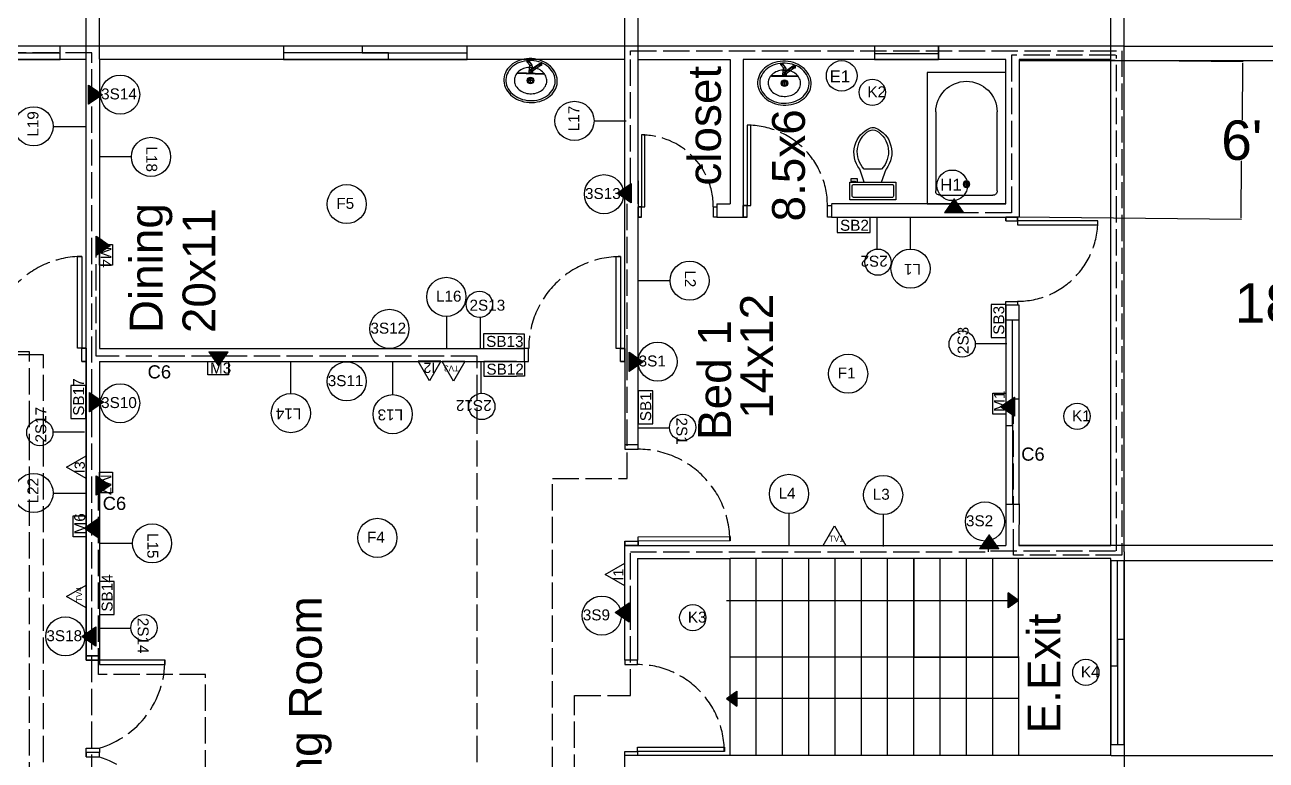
# Model space of a CAD drawing. Header units: inches. Extents: x -412 to 20037, y 548 to 16595.
# Drawn here: x 5484 to 6051, y 7215 to 7551 of the extents above; entities that cross this region are included whole.
import ezdxf
from ezdxf.enums import TextEntityAlignment as Align

# ---------------------------------------------------------------- set-up
doc = ezdxf.new("R2010")
doc.units = ezdxf.units.IN
doc.header["$MEASUREMENT"] = 0
doc.linetypes.add('ACAD_ISO02W100', pattern=[15, 12, -3])
doc.layers.get('Defpoints').update_dxf_attribs({"color": 6})
doc.layers.add('bath', color=4, linetype='Continuous')
doc.layers.add('Heavy Load', color=3, linetype='ACAD_ISO02W100')
doc.layers.add('text', color=140, linetype='Continuous', lineweight=9)
doc.styles.add('Arial', font='arial.ttf')
doc.styles.get("Standard").update_dxf_attribs({"font": 'arial.ttf'})
doc.dimstyles.new('Copy of civil layout', dxfattribs={"dimtxt": 18, "dimasz": 0.625, "dimexe": 0.18, "dimexo": 0.0625, "dimgap": 0.09, "dimtad": 0, "dimtih": 1, "dimtoh": 1, "dimdec": 1, "dimzin": 0, "dimdsep": 46, "dimlunit": 4, "dimtxsty": 'Standard', "dimcen": 0.09, "dimclrd": 6, "dimclre": 256, "dimclrt": 256, "dimadec": 0, "dimazin": 0, "dimtfac": 1.5, "dimtdec": 1, "dimtofl": 0, "dimtmove": 0, "dimatfit": 0, "dimfxl": 1, "dimtolj": 1, "dimtzin": 0, "dimlwe": -1, "dimarcsym": 0})

# ---------------------------------------------------------------- blocks, each defined once
blk = doc.blocks.new('Bath Tub - 26 x 60 in.')
for p, q in [((9, -17), (9, -19)), ((8, -18), (10, -18))]:
    blk.add_line(p, q)
blk.add_lwpolyline([(0, -36), (0, 0), (60, 0), (60, -36)], close=True)
for points in [[(6, -4), (42, -4)], [(4, -30), (4, -6)], [(42, -32), (6, -32)]]:
    blk.add_lwpolyline(points)
for radius in [1.5, 1]:
    blk.add_circle((9, -18), radius)
for centre, radius, start, end in [((5.75, -5.75), 1.77, 81.8699, 188.1301), ((42, -18), 14, 270, 90), ((5.75, -30.25), 1.77, 171.8699, 278.1301)]:
    blk.add_arc(centre, radius, start, end)
blk = doc.blocks.new('Toilet - top')
for p, q in [((9.5, -6), (9.5, -2)), ((-10, -8.5), (-8, -8.5)), ((-10, -9.5), (-10, -8.5)), ((-7, -9.5), (-10, -9.5)), ((-8, -8.5), (-8, -8)), ((-7, -8), (-7, -9.5)), ((-4, -8), (-6, -14)), ((4, -8), (6, -14)), ((4, -14), (-4, -14))]:
    blk.add_line(p, q)
blk.add_lwpolyline([(10.5, -8), (10.5, 0), (-10.5, 0), (-10.5, -8)], close=True)
for points in [[(-9.5, -2), (-9.5, -6)], [(8.5, -1), (-8.5, -1)], [(-8.5, -7), (8.5, -7)]]:
    blk.add_lwpolyline(points)
for centre, radius, start, end in [((-8.62, -1.88), 0.884, 81.8699, 188.1301), ((8.62, -1.88), 0.884, 351.8699, 98.1301), ((-8.62, -6.12), 0.884, 171.8699, 278.1301), ((8.62, -6.12), 0.884, 261.8699, 8.1301), ((3.52, -21.58), 12.17, 141.4691, 247.9714), ((4.2, -21.82), 11.33, 136.3677, 238.9468), ((-3.52, -21.58), 12.17, 292.0284, 38.5307), ((-4.2, -21.82), 11.33, 301.053, 43.6321), ((0, -27.88), 4, 245.7318, 294.2682), ((0, -29), 4, 254.8605, 285.1395)]:
    blk.add_arc(centre, radius, start, end)
blk = doc.blocks.new('Sink - Oval top')
for p, q in [((-1, 0), (1, 0)), ((0, 1), (0, -1))]:
    blk.add_line(p, q)
at = {"linetype": 'Continuous'}
for points in [[(-12.23, 0.39, 0.117634), (-11.46, -3.36, 0.104469), (-8.88, -6.8, 0.090016), (-5.08, -9.07, 0.08192), (-0.32, -10.02, 0.08192), (4.49, -9.38, 0.090016), (8.42, -7.36, 0.104469), (11.22, -4.09, 0.117634), (12.23, -0.39, 0.117634), (11.46, 3.36, 0.104469), (8.88, 6.8, 0.090016), (5.08, 9.07, 0.08192), (0.32, 10.02, 0.08192), (-4.49, 9.38, 0.090016), (-8.42, 7.36, 0.104469), (-11.22, 4.09, 0.117634)], [(-11.29, 0.16, 0.118622), (-10.52, -3.25, 0.104678), (-8.07, -6.36, 0.089562), (-4.54, -8.37, 0.081185), (-0.13, -9.15, 0.081185), (4.3, -8.49, 0.089562), (7.89, -6.58, 0.104678), (10.42, -3.55, 0.118622), (11.29, -0.16, 0.118622), (10.52, 3.25, 0.104678), (8.07, 6.36, 0.089562), (4.54, 8.37, 0.081185), (0.13, 9.15, 0.081185), (-4.3, 8.49, 0.089562), (-7.89, 6.58, 0.104678), (-10.42, 3.55, 0.118622)], [(-7.42, 0.08, 0.118283), (-6.91, -2.17, 0.104607), (-5.29, -4.21, 0.089718), (-2.97, -5.53, 0.081436), (-0.07, -6.04, 0.081436), (2.84, -5.59, 0.089718), (5.2, -4.33, 0.104607), (6.86, -2.32, 0.118283), (7.42, -0.08, 0.118283), (6.91, 2.17, 0.104607), (5.29, 4.21, 0.089718), (2.97, 5.53, 0.081436), (0.07, 6.04, 0.081436), (-2.84, 5.59, 0.089718), (-5.2, 4.33, 0.104607), (-6.86, 2.32, 0.118283)]]:
    blk.add_lwpolyline(points, format="xyb", close=True, dxfattribs=at)
for radius in [1.5, 1]:
    blk.add_circle((0, 0), radius)
blk = doc.blocks.new('Faucet - single handle front')
for p, q in [((-2, 6), (-2, 5.5)), ((-1, 6), (-2, 6)), ((-1, 5.5), (-1, 6)), ((0.5, 4), (-1, 6)), ((-0.5, 4), (-2, 5.5)), ((-2, 5.5), (-1, 5.5)), ((-1, 5.5), (0.5, 4)), ((-0.75, 3), (0.75, 3)), ((-0.75, 0.5), (-0.75, 3)), ((-0.75, 1), (0.75, 1)), ((-0.5, 4), (0.5, 4)), ((-0.25, 2), (3.75, 5)), ((3.75, 4.5), (-0.25, 1.5)), ((-0.25, 1.5), (-0.25, 2)), ((0.75, 1.5), (-0.25, 1.5)), ((0.75, 1.5), (4.08742, 4.003)), ((0.75, 3), (0.75, 2.7386)), ((0.75, 1.5), (0.75, 0.5)), ((3.75, 4.5), (3.75, 5)), ((3.75, 5), (4.75, 5)), ((3.75, 4), (3.75, 4.5)), ((4.75, 4.5), (3.75, 4.5)), ((4.75, 4), (3.75, 4)), ((4.75, 5), (4.75, 4.5)), ((4.75, 4.5), (4.75, 4))]:
    blk.add_line(p, q)
blk.add_lwpolyline([(-6, 0), (-6, 0.5), (6, 0.5), (6, 0)], close=True)
for centre, start, end in [((1.25426, 3.0302), 151.0646, 180.8629), ((-1.25426, 3.0302), 359.1371, 28.93536)]:
    blk.add_arc(centre, 2.00448, start, end)
blk = doc.blocks.new('*D102')
at = {"transparency": 16777216}
for p, q in [((5169.64, 7541.53), (5169.64, 7634.15)), ((5985.64, 7541.53), (5985.64, 7634.15))]:
    blk.add_line(p, q, dxfattribs=at)
at = {"color": 6, "lineweight": -2, "transparency": 16777216}
for p, q in [((5170.27, 7633.97), (5562.23, 7633.97)), ((5985.02, 7633.97), (5593.06, 7633.97))]:
    blk.add_line(p, q, dxfattribs=at)
at = {"color": 6, "transparency": 16777216}
for points in [[(5170.27, 7634.08), (5170.27, 7633.87), (5169.64, 7633.97)], [(5985.02, 7634.08), (5985.02, 7633.87), (5985.64, 7633.97)]]:
    blk.add_solid(points, dxfattribs=at)
at = {"layer": 'Defpoints', "color": 0, "transparency": 16777216}
for p in [(5985.64, 7633.97), (5169.64, 7541.47), (5985.64, 7541.47)]:
    blk.add_point(p, dxfattribs=at)
at = {"transparency": 16777216, "insert": (5577.64, 7633.97), "char_height": 18, "attachment_point": 5}
blk.add_mtext("\\A1;68'", dxfattribs=at)
blk = doc.blocks.new('*D107')
at = {"transparency": 16777216}
for p, q in [((5985.71, 7541.47), (6155.82, 7541.47)), ((5985.71, 6929.47), (6155.82, 6929.47))]:
    blk.add_line(p, q, dxfattribs=at)
at = {"color": 6, "lineweight": -2, "transparency": 16777216}
for p, q in [((6155.64, 7540.85), (6155.64, 7244.75)), ((6155.64, 6930.1), (6155.64, 7226.19))]:
    blk.add_line(p, q, dxfattribs=at)
at = {"color": 6, "transparency": 16777216}
for points in [[(6155.54, 7540.85), (6155.75, 7540.85), (6155.64, 7541.47)], [(6155.54, 6930.1), (6155.75, 6930.1), (6155.64, 6929.47)]]:
    blk.add_solid(points, dxfattribs=at)
at = {"layer": 'Defpoints', "color": 0, "transparency": 16777216}
for p in [(5985.64, 7541.47), (5985.64, 6929.47), (6155.64, 6929.47)]:
    blk.add_point(p, dxfattribs=at)
at = {"transparency": 16777216, "insert": (6155.64, 7235.47), "char_height": 18, "attachment_point": 5}
blk.add_mtext("\\A1;51'", dxfattribs=at)
blk = doc.blocks.new('*D161')
at = {"transparency": 16777216}
for p, q in [((5391.64, 7535.6), (5391.64, 7583.21)), ((5511.64, 7535.6), (5511.64, 7583.21))]:
    blk.add_line(p, q, dxfattribs=at)
at = {"color": 6, "lineweight": -2, "transparency": 16777216}
for p, q in [((5392.27, 7583.03), (5437.12, 7583.03)), ((5511.01, 7583.03), (5466.16, 7583.03))]:
    blk.add_line(p, q, dxfattribs=at)
at = {"color": 6, "transparency": 16777216}
for points in [[(5392.27, 7583.14), (5392.27, 7582.93), (5391.64, 7583.03)], [(5511.01, 7583.14), (5511.01, 7582.93), (5511.64, 7583.03)]]:
    blk.add_solid(points, dxfattribs=at)
at = {"layer": 'Defpoints', "color": 0, "transparency": 16777216}
for p in [(5511.64, 7583.03), (5391.64, 7535.53), (5511.64, 7535.53)]:
    blk.add_point(p, dxfattribs=at)
at = {"transparency": 16777216, "insert": (5451.64, 7583.03), "char_height": 18, "attachment_point": 5}
blk.add_mtext("\\A1;10'", dxfattribs=at)
blk = doc.blocks.new('*D162')
at = {"transparency": 16777216}
for p, q in [((5517.64, 7535.6), (5517.64, 7583.21)), ((5757.64, 7535.6), (5757.64, 7583.21))]:
    blk.add_line(p, q, dxfattribs=at)
at = {"color": 6, "lineweight": -2, "transparency": 16777216}
for p, q in [((5518.27, 7583.03), (5622.13, 7583.03)), ((5757.02, 7583.03), (5653.16, 7583.03))]:
    blk.add_line(p, q, dxfattribs=at)
at = {"color": 6, "transparency": 16777216}
for points in [[(5518.27, 7583.14), (5518.27, 7582.93), (5517.64, 7583.03)], [(5757.02, 7583.14), (5757.02, 7582.93), (5757.64, 7583.03)]]:
    blk.add_solid(points, dxfattribs=at)
at = {"layer": 'Defpoints', "color": 0, "transparency": 16777216}
for p in [(5757.64, 7583.03), (5517.64, 7535.53), (5757.64, 7535.53)]:
    blk.add_point(p, dxfattribs=at)
at = {"transparency": 16777216, "insert": (5637.64, 7583.03), "char_height": 18, "attachment_point": 5}
blk.add_mtext("\\A1;20'", dxfattribs=at)
blk = doc.blocks.new('*D163')
at = {"transparency": 16777216}
for p, q in [((5763.64, 7535.6), (5763.64, 7583.21)), ((5979.64, 7535.6), (5979.64, 7583.21))]:
    blk.add_line(p, q, dxfattribs=at)
at = {"color": 6, "lineweight": -2, "transparency": 16777216}
for p, q in [((5764.27, 7583.03), (5857.13, 7583.03)), ((5979.02, 7583.03), (5886.16, 7583.03))]:
    blk.add_line(p, q, dxfattribs=at)
at = {"color": 6, "transparency": 16777216}
for points in [[(5764.27, 7583.14), (5764.27, 7582.93), (5763.64, 7583.03)], [(5979.02, 7583.14), (5979.02, 7582.93), (5979.64, 7583.03)]]:
    blk.add_solid(points, dxfattribs=at)
at = {"layer": 'Defpoints', "color": 0, "transparency": 16777216}
for p in [(5979.64, 7583.03), (5763.64, 7535.53), (5979.64, 7535.53)]:
    blk.add_point(p, dxfattribs=at)
at = {"transparency": 16777216, "insert": (5871.64, 7583.03), "char_height": 18, "attachment_point": 5}
blk.add_mtext("\\A1;18'", dxfattribs=at)
blk = doc.blocks.new('*D171')
at = {"transparency": 16777216}
for p, q in [((5937.71, 7535.53), (6039.94, 7534.48)), ((5936.96, 7463.53), (6039.19, 7462.48))]:
    blk.add_line(p, q, dxfattribs=at)
at = {"color": 6, "lineweight": -2, "transparency": 16777216}
for p, q in [((6039.75, 7533.85), (6039.48, 7507.76)), ((6039.02, 7463.1), (6039.29, 7489.2))]:
    blk.add_line(p, q, dxfattribs=at)
at = {"color": 6, "transparency": 16777216}
for points in [[(6039.65, 7533.86), (6039.85, 7533.85), (6039.76, 7534.48)], [(6038.92, 7463.11), (6039.12, 7463.1), (6039.01, 7462.48)]]:
    blk.add_solid(points, dxfattribs=at)
at = {"layer": 'Defpoints', "color": 0, "transparency": 16777216}
for p in [(5937.64, 7535.53), (5936.9, 7463.53), (6039.01, 7462.48)]:
    blk.add_point(p, dxfattribs=at)
at = {"transparency": 16777216, "insert": (6039.39, 7498.48), "char_height": 18, "attachment_point": 5}
blk.add_mtext("\\A1;6'", dxfattribs=at)
blk = doc.blocks.new('*D172')
at = {"transparency": 16777216}
for p, q in [((5937.71, 7535.04), (6078.85, 7535.02)), ((5937.68, 7313.53), (6078.82, 7313.52))]:
    blk.add_line(p, q, dxfattribs=at)
at = {"color": 6, "lineweight": -2, "transparency": 16777216}
for p, q in [((6078.67, 7534.4), (6078.66, 7456.13)), ((6078.64, 7314.14), (6078.65, 7392.42))]:
    blk.add_line(p, q, dxfattribs=at)
at = {"color": 6, "transparency": 16777216}
for points in [[(6078.56, 7534.4), (6078.77, 7534.4), (6078.67, 7535.02)], [(6078.54, 7314.14), (6078.75, 7314.14), (6078.64, 7313.52)]]:
    blk.add_solid(points, dxfattribs=at)
at = {"layer": 'Defpoints', "color": 0, "transparency": 16777216}
for p in [(5937.64, 7535.04), (5937.62, 7313.53), (6078.64, 7313.52)]:
    blk.add_point(p, dxfattribs=at)
at = {"transparency": 16777216, "insert": (6078.65, 7424.27), "char_height": 18, "attachment_point": 5}
blk.add_mtext('\\A1;18\'-5{\\H1.5x;\\S1/2;}"', dxfattribs=at)
blk = doc.blocks.new('*D173')
at = {"transparency": 16777216}
for p, q in [((5979.71, 7306.55), (6079.82, 7306.55)), ((5979.71, 7217.53), (6079.82, 7217.53))]:
    blk.add_line(p, q, dxfattribs=at)
at = {"color": 6, "lineweight": -2, "transparency": 16777216}
for p, q in [((6079.64, 7305.93), (6079.64, 7271.29)), ((6079.64, 7218.16), (6079.64, 7252.8))]:
    blk.add_line(p, q, dxfattribs=at)
at = {"color": 6, "transparency": 16777216}
for points in [[(6079.54, 7305.93), (6079.75, 7305.93), (6079.64, 7306.55)], [(6079.54, 7218.16), (6079.75, 7218.16), (6079.64, 7217.53)]]:
    blk.add_solid(points, dxfattribs=at)
at = {"layer": 'Defpoints', "color": 0, "transparency": 16777216}
for p in [(5979.64, 7306.55), (5979.64, 7217.53), (6079.64, 7217.53)]:
    blk.add_point(p, dxfattribs=at)
at = {"transparency": 16777216, "insert": (6079.64, 7262.04), "char_height": 18, "attachment_point": 5}
blk.add_mtext('\\A1;7\'-5"', dxfattribs=at)

msp = doc.modelspace()

# ---------------------------------------------------------------- hatches: boundary and pattern name
h = msp.add_hatch()
h.set_pattern_fill('ANSI31', color=256, angle=360)
h.set_pattern_definition([(45, (5586.39704, 7255.83416), (-0.088388348, 0.088388348), [])])
h.paths.add_polyline_path([(5932.61, 7291.86), (5932.61, 7288.24), (5937.39, 7288.24)])
h.paths.add_polyline_path([(5937.39, 7288.24), (5932.61, 7288.24), (5932.61, 7284.97)])
h = msp.add_hatch()
h.set_pattern_fill('ANSI31', color=256, angle=180)
h.set_pattern_definition([(225, (6154.98775, 7275.99573), (0.088388348, -0.088388348), [])])
h.paths.add_polyline_path([(5808.78, 7239.97), (5808.78, 7243.59), (5803.99, 7243.59)])
h.paths.add_polyline_path([(5803.99, 7243.59), (5808.78, 7243.59), (5808.78, 7246.86)])
at = {"layer": 'Heavy Load'}
h = msp.add_hatch(dxfattribs=at)
h.set_pattern_fill('ANSI31', color=6, scale=0.8, angle=90)
h.set_pattern_definition([(135, (2169.04303, 7116.97129), (-0.070710678, -0.070710678), [])])
h.paths.add_polyline_path([(5512.64, 7514.97), (5519.04, 7519.37), (5512.64, 7523.77)])
h = msp.add_hatch(dxfattribs=at)
h.set_pattern_fill('ANSI31', color=6, scale=0.8, angle=270)
h.set_pattern_definition([(315, (9104.14303, 7876.77129), (0.070710678, 0.070710678), [])])
h.paths.add_polyline_path([(5760.54, 7478.77), (5754.14, 7474.37), (5760.54, 7469.97)])
h = msp.add_hatch(dxfattribs=at)
h.set_pattern_fill('ANSI31', color=6, scale=0.8, angle=180)
h.set_pattern_definition([(225, (6310.44303, 4121.87129), (0.070710678, -0.070710678), [])])
h.paths.add_polyline_path([(5912.44, 7465.47), (5908.04, 7471.87), (5903.64, 7465.47)])
h = msp.add_hatch(dxfattribs=at)
h.set_pattern_fill('ANSI31', color=6, scale=0.8, angle=90)
h.set_pattern_definition([(135, (2172.54303, 7047.97129), (-0.070710678, -0.070710678), [])])
h.paths.add_polyline_path([(5516.14, 7445.97), (5522.54, 7450.37), (5516.14, 7454.77)])
h = msp.add_hatch(dxfattribs=at)
h.set_pattern_fill('ANSI31', color=6, scale=0.8)
h.set_pattern_definition([(45, (5169.64303, 10745.47129), (-0.070710678, 0.070710678), [])])
h.paths.add_polyline_path([(5567.64, 7401.87), (5572.04, 7395.47), (5576.44, 7401.87)])
h = msp.add_hatch(dxfattribs=at)
h.set_pattern_fill('ANSI31', color=6, scale=0.8, angle=90)
h.set_pattern_definition([(135, (2416.04303, 6994.97129), (-0.070710678, -0.070710678), [])])
h.paths.add_polyline_path([(5759.64, 7392.97), (5766.04, 7397.37), (5759.64, 7401.77)])
h = msp.add_hatch(dxfattribs=at)
h.set_pattern_fill('ANSI31', color=6, scale=0.8, angle=90)
h.set_pattern_definition([(135, (2169.54303, 6976.47129), (-0.070710678, -0.070710678), [])])
h.paths.add_polyline_path([(5513.14, 7374.47), (5519.54, 7378.87), (5513.14, 7383.27)])
h = msp.add_hatch(dxfattribs=at)
h.set_pattern_fill('ANSI31', color=6, scale=0.8, angle=270)
h.set_pattern_definition([(315, (9279.14303, 7779.27129), (0.070710678, 0.070710678), [])])
h.paths.add_polyline_path([(5935.54, 7381.27), (5929.14, 7376.87), (5935.54, 7372.47)])
h = msp.add_hatch(dxfattribs=at)
h.set_pattern_fill('ANSI31', color=6, scale=0.8, angle=90)
h.set_pattern_definition([(135, (2172.54303, 6938.47129), (-0.070710678, -0.070710678), [])])
h.paths.add_polyline_path([(5516.14, 7336.47), (5522.54, 7340.87), (5516.14, 7345.27)])
h = msp.add_hatch(dxfattribs=at)
h.set_pattern_fill('ANSI31', color=6, scale=0.8, angle=270)
h.set_pattern_definition([(315, (8860.64303, 7723.77129), (0.070710678, 0.070710678), [])])
h.paths.add_polyline_path([(5517.04, 7325.77), (5510.64, 7321.37), (5517.04, 7316.97)])
h = msp.add_hatch(dxfattribs=at)
h.set_pattern_fill('ANSI31', color=6, scale=0.8, angle=180)
h.set_pattern_definition([(225, (6326.44303, 3968.37129), (0.070710678, -0.070710678), [])])
h.paths.add_polyline_path([(5928.44, 7311.97), (5924.04, 7318.37), (5919.64, 7311.97)])
h = msp.add_hatch(dxfattribs=at)
h.set_pattern_fill('ANSI31', color=6, scale=0.8, angle=270)
h.set_pattern_definition([(315, (9103.14303, 7685.27129), (0.070710678, 0.070710678), [])])
h.paths.add_polyline_path([(5759.54, 7287.27), (5753.14, 7282.87), (5759.54, 7278.47)])
h = msp.add_hatch(dxfattribs=at)
h.set_pattern_fill('ANSI31', color=6, scale=0.8, angle=270)
h.set_pattern_definition([(315, (8859.64303, 7674.27129), (0.070710678, 0.070710678), [])])
h.paths.add_polyline_path([(5516.04, 7276.27), (5509.64, 7271.87), (5516.04, 7267.47)])

# ---------------------------------------------------------------- linework, layer by layer
for p, q in [((5985.64, 7541.47), (5169.64, 7541.47)), ((5985.64, 7529.95), (5985.64, 7541.47)), ((5511.64, 7535.47), (5391.64, 7535.47)), ((5511.64, 7403.52), (5511.64, 7535.47)), ((5757.64, 7535.47), (5517.64, 7535.47)), ((5517.64, 7535.47), (5517.64, 7403.47)), ((5757.64, 7403.47), (5757.64, 7535.47)), ((5763.64, 7469.47), (5763.64, 7535.47)), ((5763.64, 7535.47), (5805.64, 7535.47)), ((5805.64, 7535.47), (5805.64, 7469.47)), ((5931.64, 7535.47), (5811.64, 7535.47)), ((5811.64, 7535.47), (5811.64, 7469.47)), ((5931.64, 7469.47), (5931.64, 7535.47)), ((5979.64, 7535.47), (5937.64, 7535.47)), ((5979.64, 7313.47), (5979.64, 7535.47)), ((5985.64, 7310.47), (5985.64, 7529.95)), ((5763.64, 7469.47), (5763.64, 7479.99)), ((5763.64, 7479.99), (5763.64, 7468.83)), ((5763.64, 7469.47), (5763.64, 7469.47)), ((5763.64, 7468.83), (5763.64, 7468.17)), ((5799.63, 7469.47), (5799.63, 7468.17)), ((5799.63, 7469.47), (5805.64, 7469.47)), ((5799.63, 7468.61), (5799.63, 7468.17)), ((5811.64, 7469.47), (5811.64, 7468.73)), ((5931.64, 7469.47), (5851.94, 7469.47)), ((5851.94, 7469.22), (5851.94, 7468.73)), ((5763.62, 7359.47), (5763.64, 7465.82)), ((5799.63, 7463.47), (5811.64, 7463.47)), ((5851.94, 7463.47), (5931.64, 7463.47)), ((5937.64, 7463.47), (5936.9, 7463.47)), ((5931.64, 7423.17), (5931.64, 7313.47)), ((5937.39, 7423.17), (5936.9, 7423.17)), ((5937.64, 7423.17), (5937.39, 7423.17)), ((5937.64, 7416.32), (5937.64, 7423.17)), ((5517.64, 7403.47), (5711.64, 7403.42)), ((5757.64, 7397.47), (5757.64, 7403.47)), ((5517.64, 7397.47), (5517.64, 7263.08)), ((5517.64, 7397.47), (5711.64, 7397.42)), ((5667.14, 7397.97), (5667.14, 7397.97)), ((5757.64, 7397.47), (5757.62, 7359.47)), ((5937.64, 7332.49), (5937.62, 7313.47)), ((5757.64, 7307.47), (5757.64, 7313.47)), ((5763.64, 7313.47), (5931.64, 7313.47)), ((5937.62, 7313.47), (5973.64, 7313.47)), ((5973.64, 7313.47), (5979.64, 7313.47)), ((5985.64, 7310.47), (5985.64, 7152.37)), ((5757.64, 7261.02), (5757.64, 7307.47)), ((5763.32, 7307.47), (5805.64, 7307.47)), ((5763.32, 7307.47), (5763.32, 7261.02)), ((5805.64, 7217.47), (5805.64, 7307.47)), ((5817.64, 7307.47), (5805.64, 7307.47)), ((5817.64, 7217.47), (5817.64, 7307.47)), ((5865.64, 7307.47), (5817.64, 7307.47)), ((5829.64, 7217.47), (5829.64, 7307.47)), ((5841.64, 7217.47), (5841.64, 7307.47)), ((5853.64, 7217.47), (5853.64, 7307.47)), ((5865.64, 7217.47), (5865.64, 7307.47)), ((5889.64, 7307.47), (5865.64, 7307.47)), ((5877.64, 7217.47), (5877.64, 7307.47)), ((5889.64, 7217.47), (5889.64, 7307.47)), ((5901.64, 7217.47), (5901.64, 7307.47)), ((5913.64, 7217.47), (5913.64, 7307.47)), ((5913.64, 7217.47), (5913.64, 7307.47)), ((5925.64, 7217.47), (5925.64, 7307.47)), ((5937.64, 7307.47), (5937.39, 7307.47)), ((5979.64, 7307.47), (5937.64, 7307.47)), ((5979.64, 7217.47), (5979.64, 7307.47)), ((5937.39, 7288.24), (5932.61, 7291.86)), ((5932.61, 7284.97), (5932.61, 7291.86)), ((5803.99, 7288.24), (5937.39, 7288.24)), ((5937.39, 7288.24), (5932.61, 7284.97)), ((5937.39, 7262.47), (5805.64, 7262.47)), ((5803.99, 7243.59), (5808.78, 7246.86)), ((5808.78, 7246.86), (5808.78, 7239.97)), ((5937.39, 7243.59), (5803.99, 7243.59)), ((5803.99, 7243.59), (5808.78, 7239.97)), ((5757.64, 7211.47), (5757.64, 7217.47)), ((5763.64, 7217.47), (5763.32, 7217.47)), ((5829.64, 7217.47), (5763.64, 7217.47)), ((5979.64, 7217.47), (5829.64, 7217.47))]:
    msp.add_line(p, q)
at = {"color": 6, "linetype": 'ACAD_ISO02W100'}
for p, q in [((5514.14, 7538.47), (5401.64, 7538.47)), ((5514.14, 7518.97), (5514.14, 7538.47)), ((5760.14, 7537.47), (5760.14, 7539.47)), ((5760.14, 7539.47), (5984.64, 7539.47)), ((5760.14, 7478.47), (5760.14, 7537.47)), ((5981.64, 7537.47), (5934.14, 7537.47)), ((5934.14, 7537.47), (5934.14, 7465.47)), ((5982.14, 7310.97), (5982.14, 7537.47)), ((5984.64, 7539.47), (5984.64, 7308.97)), ((5514.14, 7381.97), (5514.14, 7518.97)), ((5758.64, 7397.47), (5758.64, 7475.47)), ((5934.14, 7465.47), (5907.64, 7465.47)), ((5516.14, 7399.97), (5516.14, 7446.97)), ((5485.64, 7401.97), (5419.14, 7401.97)), ((5492.14, 7400.47), (5446.64, 7400.47)), ((5485.64, 7187.47), (5485.64, 7401.97)), ((5492.14, 7184.47), (5492.14, 7400.47)), ((5571.64, 7399.97), (5516.14, 7399.97)), ((5690.14, 7399.97), (5571.64, 7399.97)), ((5690.14, 7169.47), (5690.14, 7399.97)), ((5758.64, 7343.97), (5758.64, 7397.47)), ((5760.64, 7396.97), (5761.64, 7396.97)), ((5514.14, 7272.97), (5514.14, 7381.97)), ((5935.14, 7308.97), (5935.14, 7377.47)), ((5724.64, 7164.47), (5724.64, 7343.97)), ((5724.64, 7343.97), (5758.64, 7343.97)), ((5517.14, 7254.47), (5517.14, 7340.97)), ((5923.64, 7310.47), (5923.64, 7317.47)), ((5760.14, 7282.97), (5760.14, 7310.47)), ((5760.14, 7310.47), (5923.64, 7310.47)), ((5924.64, 7310.97), (5982.14, 7310.97)), ((5984.64, 7308.97), (5935.14, 7308.97)), ((5760.14, 7282.97), (5753.64, 7282.97)), ((5760.14, 7244.97), (5760.14, 7282.97)), ((5514.14, 7190.97), (5514.14, 7272.97)), ((5566.14, 7254.47), (5517.14, 7254.47)), ((5566.14, 7132.97), (5566.14, 7254.47)), ((5734.64, 7160.97), (5734.64, 7244.97)), ((5734.64, 7244.97), (5760.14, 7244.97))]:
    msp.add_line(p, q, dxfattribs=at)
at = {"color": 143, "true_color": 0x7aafdf}
msp.add_line((5871.64, 7538.25), (5900.88, 7538.25), dxfattribs=at)
at = {"color": 0}
for p, q in [((5743.53, 7507.41), (5758.14, 7507.41)), ((5496.53, 7504.91), (5511.14, 7504.91)), ((5532.25, 7490.97), (5517.64, 7490.97)), ((5872.84, 7448.69), (5872.84, 7463.3)), ((5888.08, 7448.85), (5888.08, 7463.46)), ((5778.25, 7434.41), (5763.64, 7434.41)), ((5676.08, 7418.08), (5676.08, 7403.47)), ((5691.53, 7417.81), (5691.53, 7403.2)), ((5708.07, 7410.15), (5711.64, 7410.15)), ((5711.64, 7410.15), (5711.64, 7403.42)), ((5917.48, 7405.78), (5932.09, 7405.78)), ((5711.64, 7403.42), (5708.07, 7403.42)), ((5605.08, 7382.85), (5605.08, 7397.46)), ((5651.58, 7382.35), (5651.58, 7396.96)), ((5668.36, 7388.6), (5663.17, 7397.58)), ((5673.54, 7397.58), (5663.17, 7397.58)), ((5673.54, 7397.58), (5668.36, 7388.6)), ((5679.33, 7388.47), (5674.14, 7397.45)), ((5684.51, 7397.45), (5674.14, 7397.45)), ((5684.51, 7397.45), (5679.33, 7388.47)), ((5691.94, 7382.77), (5691.94, 7397.38)), ((5708.2, 7397.47), (5711.77, 7397.47)), ((5711.77, 7397.47), (5711.77, 7390.74)), ((5711.77, 7390.74), (5708.2, 7390.74)), ((5496.25, 7365.34), (5510.85, 7365.34)), ((5778.23, 7367.04), (5763.62, 7367.04)), ((5502.64, 7349.16), (5511.62, 7354.34)), ((5511.62, 7343.97), (5511.62, 7354.34)), ((5511.62, 7343.97), (5502.64, 7349.16)), ((5496.53, 7337.41), (5511.14, 7337.41)), ((5832.58, 7328.08), (5832.58, 7313.47)), ((5875.58, 7327.58), (5875.58, 7312.97)), ((5848.14, 7313.47), (5853.33, 7322.45)), ((5853.33, 7322.45), (5858.51, 7313.47)), ((5532.75, 7314.41), (5518.14, 7314.41)), ((5848.14, 7313.47), (5858.51, 7313.47)), ((5748.64, 7300.16), (5757.62, 7305.34)), ((5757.62, 7294.97), (5757.62, 7305.34)), ((5757.62, 7294.97), (5748.64, 7300.16)), ((5502.53, 7290.15), (5511.51, 7295.34)), ((5511.51, 7284.97), (5511.51, 7295.34)), ((5511.51, 7284.97), (5502.53, 7290.15)), ((5532.2, 7275.54), (5517.59, 7275.54))]:
    msp.add_line(p, q, dxfattribs=at)
at = {"color": 143, "true_color": 0x7aafdf}
for points in [[(5415.64, 7535.47), (5499.64, 7535.47), (5499.64, 7541.47), (5415.64, 7541.47)], [(5451.64, 7538.47), (5499.64, 7538.47), (5499.64, 7541.47), (5451.64, 7541.47)], [(5601.64, 7535.47), (5685.64, 7535.47), (5685.64, 7541.47), (5601.64, 7541.47)], [(5637.64, 7538.47), (5685.64, 7538.47), (5685.64, 7541.47), (5637.64, 7541.47)], [(5900.88, 7541.47), (5871.64, 7541.47), (5871.64, 7535.47), (5900.88, 7535.47)], [(5601.64, 7535.47), (5649.64, 7535.47), (5649.64, 7538.47), (5601.64, 7538.47)], [(5937.64, 7332.32), (5937.64, 7416.32), (5931.64, 7416.32), (5931.64, 7332.32)], [(5934.64, 7368.32), (5934.64, 7416.32), (5931.64, 7416.32), (5931.64, 7368.32)], [(5937.64, 7332.32), (5937.64, 7380.32), (5934.64, 7380.32), (5934.64, 7332.32)], [(5985.64, 7222.49), (5985.64, 7306.49), (5979.64, 7306.49), (5979.64, 7222.49)], [(5982.64, 7258.49), (5982.64, 7306.49), (5979.64, 7306.49), (5979.64, 7258.49)], [(5985.64, 7222.49), (5985.64, 7270.49), (5982.64, 7270.49), (5982.64, 7222.49)]]:
    msp.add_lwpolyline(points, close=True, dxfattribs=at)
for points in [[(5900.88, 7541.47), (5900.88, 7541.47), (5900.88, 7535.47), (5900.88, 7535.47)], [(5854.64, 7456.47), (5869.7, 7456.47), (5869.7, 7463.2), (5854.64, 7463.2)], [(5523.64, 7450.97), (5523.64, 7441.47), (5517.64, 7441.47), (5517.64, 7450.97)], [(5931.64, 7408.47), (5931.64, 7423.53), (5924.91, 7423.53), (5924.91, 7408.47)], [(5511.64, 7397.47), (5511.64, 7263.08), (5511.64, 7263.08), (5511.64, 7397.47)], [(5567.14, 7397.47), (5576.64, 7397.47), (5576.64, 7391.47), (5567.14, 7391.47)], [(5511.37, 7371.47), (5511.37, 7386.53), (5504.64, 7386.53), (5504.64, 7371.47)], [(5770.37, 7368.97), (5770.37, 7384.03), (5763.64, 7384.03), (5763.64, 7368.97)], [(5925.64, 7373.47), (5925.64, 7382.97), (5931.64, 7382.97), (5931.64, 7373.47)], [(5523.64, 7346.97), (5523.64, 7337.47), (5517.64, 7337.47), (5517.64, 7346.97)], [(5505.64, 7317.47), (5505.64, 7326.97), (5511.64, 7326.97), (5511.64, 7317.47)], [(5937.39, 7262.47), (5937.39, 7307.47), (5889.64, 7307.47), (5889.64, 7262.47)], [(5524.37, 7281.97), (5524.37, 7297.03), (5517.64, 7297.03), (5517.64, 7281.97)], [(5937.64, 7262.47), (5937.64, 7262.47), (5889.64, 7262.47), (5889.64, 7262.47)], [(5937.39, 7262.47), (5937.39, 7262.47), (5889.64, 7262.47), (5889.64, 7262.47)], [(5937.39, 7262.47), (5937.39, 7262.47), (5889.64, 7262.47), (5889.64, 7262.47)], [(5925.64, 7217.47), (5925.64, 7262.47), (5937.39, 7262.47), (5937.39, 7217.47)]]:
    msp.add_lwpolyline(points, close=True)
for points in [[(5937.64, 7535.47), (5937.64, 7463.47)], [(5708.07, 7410.15), (5693.01, 7410.15), (5693.01, 7403.42), (5708.07, 7403.42)], [(5708.2, 7397.47), (5693.14, 7397.47), (5693.14, 7390.74), (5708.2, 7390.74)], [(5511.64, 7216.83), (5511.64, 7220.83)]]:
    msp.add_lwpolyline(points)
at = {"color": 240, "true_color": 0xed1f24}
for points in [[(5765.21, 7468.17), (5766.77, 7468.17), (5766.77, 7501.02), (5765.21, 7501.02)], [(5813.4, 7468.73), (5815.15, 7468.73), (5815.15, 7505.52), (5813.4, 7505.52)], [(5763.64, 7463.47), (5765.21, 7463.47), (5765.21, 7468.17), (5763.64, 7468.17)], [(5799.63, 7463.47), (5798.07, 7463.47), (5798.07, 7468.17), (5799.63, 7468.17)], [(5811.64, 7463.47), (5813.4, 7463.47), (5813.4, 7468.73), (5811.64, 7468.73)], [(5851.94, 7463.47), (5850.19, 7463.47), (5850.19, 7468.73), (5851.94, 7468.73)], [(5931.64, 7463.47), (5931.64, 7461.72), (5936.9, 7461.72), (5936.9, 7463.47)], [(5936.9, 7461.72), (5936.9, 7459.97), (5973.69, 7459.97), (5973.69, 7461.72)], [(5509.64, 7403.52), (5507.64, 7403.51), (5507.59, 7445.51), (5509.59, 7445.52)], [(5755.64, 7403.47), (5753.64, 7403.47), (5753.59, 7445.47), (5755.59, 7445.47)], [(5931.64, 7423.17), (5931.64, 7424.92), (5936.9, 7424.92), (5936.9, 7423.17)], [(5511.64, 7397.52), (5509.64, 7397.52), (5509.64, 7403.52), (5511.64, 7403.52)], [(5711.64, 7397.42), (5713.64, 7397.43), (5713.64, 7403.43), (5711.64, 7403.42)], [(5757.64, 7397.47), (5755.64, 7397.47), (5755.64, 7403.47), (5757.64, 7403.47)], [(5757.62, 7359.47), (5757.62, 7357.47), (5763.62, 7357.47), (5763.62, 7359.47)], [(5757.64, 7313.47), (5757.64, 7315.47), (5763.64, 7315.47), (5763.64, 7313.47)], [(5763.64, 7315.47), (5763.64, 7317.47), (5805.64, 7317.5), (5805.64, 7315.5)], [(5511.64, 7263.08), (5511.64, 7261.08), (5517.64, 7261.08), (5517.64, 7263.08)], [(5757.64, 7261.02), (5757.64, 7259.12), (5763.32, 7259.12), (5763.32, 7261.02)], [(5511.64, 7218.83), (5511.64, 7220.83), (5517.64, 7220.83), (5517.64, 7218.83)], [(5511.64, 7218.83), (5511.64, 7216.83), (5517.64, 7216.83), (5517.64, 7218.83)], [(5757.64, 7217.47), (5757.64, 7219.36), (5763.32, 7219.36), (5763.32, 7217.47)], [(5763.32, 7219.36), (5763.32, 7221.26), (5803.08, 7221.26), (5803.08, 7219.36)]]:
    msp.add_lwpolyline(points, close=True, dxfattribs=at)
for points in [[(5765.21, 7463.47), (5763.64, 7463.47), (5763.64, 7468.17), (5766.77, 7468.17)], [(5798.01, 7468.17), (5799.63, 7468.17), (5799.63, 7463.47), (5798.07, 7463.47)], [(5813.4, 7463.47), (5811.64, 7463.47), (5811.64, 7468.73), (5815.15, 7468.73)], [(5850.13, 7468.73), (5851.94, 7468.73), (5851.94, 7463.47), (5850.19, 7463.47)], [(5931.64, 7461.72), (5931.64, 7463.47), (5936.9, 7463.47), (5936.9, 7459.97)], [(5936.9, 7424.98), (5936.9, 7423.17), (5931.64, 7423.17), (5931.64, 7424.92)], [(5509.64, 7397.52), (5511.64, 7397.52), (5511.64, 7403.52), (5507.64, 7403.51)], [(5713.71, 7403.43), (5711.64, 7403.42), (5711.64, 7397.42), (5713.64, 7397.43)], [(5755.64, 7397.47), (5757.64, 7397.47), (5757.64, 7403.47), (5753.64, 7403.47)], [(5763.62, 7357.4), (5763.62, 7359.47), (5757.62, 7359.47), (5757.62, 7357.47)], [(5757.64, 7315.47), (5757.64, 7313.47), (5763.64, 7313.47), (5763.64, 7317.47)], [(5511.64, 7261.08), (5511.64, 7263.08), (5517.64, 7263.08), (5517.64, 7259.08)], [(5517.64, 7259.08), (5547.64, 7259.08), (5547.64, 7261.08), (5511.64, 7261.08)], [(5763.32, 7259.06), (5763.32, 7261.02), (5757.64, 7261.02), (5757.64, 7259.12)], [(5517.64, 7220.9), (5517.64, 7218.83), (5511.64, 7218.83), (5511.64, 7220.83)], [(5517.64, 7216.77), (5517.64, 7218.83), (5511.64, 7218.83), (5511.64, 7216.83)]]:
    msp.add_lwpolyline(points, dxfattribs=at)
for centre, radius in [((5856.64, 7527.97), 7), ((5870.64, 7520.47), 6), ((5907.14, 7477.97), 7), ((5873.19, 7442.87), 6), ((5691.18, 7423.63), 6), ((5911.66, 7405.43), 6), ((5692.28, 7376.95), 6), ((5964.14, 7372.47), 6), ((5490.42, 7365), 6), ((5784.05, 7367.38), 6), ((5788.64, 7280.47), 6), ((5538.03, 7275.89), 6), ((5968.14, 7255.47), 6)]:
    msp.add_circle(centre, radius)
at = {"color": 0}
for centre in [(5527.08, 7519.41), (5487.58, 7504.91), (5734.58, 7507.41), (5541.19, 7490.97), (5630.58, 7469.41), (5748.08, 7473.91), (5888.08, 7439.91), (5787.19, 7434.41), (5676.08, 7427.02), (5650.08, 7412.41), (5772.58, 7397.41), (5859.58, 7391.91), (5630.58, 7388.41), (5527.08, 7378.41), (5605.08, 7373.91), (5651.58, 7373.41), (5487.58, 7337.41), (5832.58, 7337.02), (5875.58, 7336.52), (5922.08, 7324.41), (5644.58, 7316.91), (5541.69, 7314.41), (5747.08, 7281.41), (5502.08, 7271.91)]:
    msp.add_circle(centre, 8.94, dxfattribs=at)
at = {"color": 240, "linetype": 'ACAD_ISO02W100', "true_color": 0xed1f24}
for centre, radius, start, end in [((5765.21, 7468.17), 32.8, 0, 90), ((5813.4, 7468.73), 36.73, 0, 90), ((5936.9, 7461.72), 36.73, 270, 0), ((5509.64, 7403.52), 41.93, 90.0584, 180.0584), ((5755.64, 7403.47), 41.93, 90.0584, 180.0584), ((5763.64, 7315.47), 41.93, 0.0292, 90.0292), ((5505.64, 7261.08), 41.93, 286.2953, 0), ((5763.32, 7219.36), 39.69, 0, 90), ((5505.64, 7176.59), 41.93, 0, 73.7047)]:
    msp.add_arc(centre, radius, start, end, dxfattribs=at)
at = {"layer": 'Heavy Load'}
for p, q in [((5512.64, 7514.97), (5512.64, 7523.77)), ((5760.54, 7478.77), (5760.54, 7469.97)), ((5912.44, 7465.47), (5903.64, 7465.47)), ((5516.14, 7445.97), (5516.14, 7454.77)), ((5567.64, 7401.87), (5576.44, 7401.87)), ((5759.64, 7392.97), (5759.64, 7401.77)), ((5513.14, 7374.47), (5513.14, 7383.27)), ((5935.54, 7381.27), (5935.54, 7372.47)), ((5516.14, 7336.47), (5516.14, 7345.27)), ((5517.04, 7325.77), (5517.04, 7316.97)), ((5928.44, 7311.97), (5919.64, 7311.97)), ((5759.54, 7287.27), (5759.54, 7278.47)), ((5516.04, 7276.27), (5516.04, 7267.47))]:
    msp.add_line(p, q, dxfattribs=at)
at = {"layer": 'text'}
for p, q in [((5512.64, 7514.97), (5512.64, 7523.77)), ((5512.64, 7523.77), (5519.04, 7519.37)), ((5519.04, 7519.37), (5512.64, 7514.97)), ((5754.14, 7474.37), (5760.54, 7478.77)), ((5760.54, 7478.77), (5760.54, 7469.97)), ((5760.54, 7469.97), (5754.14, 7474.37)), ((5903.64, 7465.47), (5908.04, 7471.87)), ((5908.04, 7471.87), (5912.44, 7465.47)), ((5912.44, 7465.47), (5903.64, 7465.47)), ((5516.14, 7445.97), (5516.14, 7454.77)), ((5516.14, 7454.77), (5522.54, 7450.37)), ((5522.54, 7450.37), (5516.14, 7445.97)), ((5567.64, 7401.87), (5576.44, 7401.87)), ((5572.04, 7395.47), (5567.64, 7401.87)), ((5576.44, 7401.87), (5572.04, 7395.47)), ((5759.64, 7392.97), (5759.64, 7401.77)), ((5759.64, 7401.77), (5766.04, 7397.37)), ((5766.04, 7397.37), (5759.64, 7392.97)), ((5513.14, 7374.47), (5513.14, 7383.27)), ((5513.14, 7383.27), (5519.54, 7378.87)), ((5519.54, 7378.87), (5513.14, 7374.47)), ((5929.14, 7376.87), (5935.54, 7381.27)), ((5935.54, 7372.47), (5929.14, 7376.87)), ((5935.54, 7381.27), (5935.54, 7372.47)), ((5516.14, 7336.47), (5516.14, 7345.27)), ((5516.14, 7345.27), (5522.54, 7340.87)), ((5522.54, 7340.87), (5516.14, 7336.47)), ((5510.64, 7321.37), (5517.04, 7325.77)), ((5517.04, 7325.77), (5517.04, 7316.97)), ((5517.04, 7316.97), (5510.64, 7321.37)), ((5919.64, 7311.97), (5924.04, 7318.37)), ((5924.04, 7318.37), (5928.44, 7311.97)), ((5928.44, 7311.97), (5919.64, 7311.97)), ((5753.14, 7282.87), (5759.54, 7287.27)), ((5759.54, 7287.27), (5759.54, 7278.47)), ((5759.54, 7278.47), (5753.14, 7282.87)), ((5509.64, 7271.87), (5516.04, 7276.27)), ((5516.04, 7276.27), (5516.04, 7267.47)), ((5516.04, 7267.47), (5509.64, 7271.87))]:
    msp.add_line(p, q, dxfattribs=at)

# ---------------------------------------------------------------- block references
at = {"layer": 'bath'}
for name, p, rotation in [('Sink - Oval top', (5714.55, 7525.83), 178.1544699151341), ('Faucet - single handle front', (5714.65, 7528.82), 358.1544699151341), ('Sink - Oval top', (5830.48, 7524.62), 179.0122396003602), ('Faucet - single handle front', (5830.54, 7527.62), 359.0122396003601)]:
    msp.add_blockref(name, p, dxfattribs=dict(at, rotation=rotation))
at = {"layer": 'bath', "xscale": -1}
for name, p, rotation in [('Bath Tub - 26 x 60 in.', (5931.61, 7469.47), 269.9707958308226), ('Toilet - top', (5870.88, 7471.4), 179.9707958308224)]:
    msp.add_blockref(name, p, dxfattribs=dict(at, rotation=rotation))

# ---------------------------------------------------------------- texts
for s, height, rotation, p in [('closet', 15, 90, (5801.46, 7477.82)), ('L17', 5, 90, (5736.77, 7502.66)), ('L19', 5, 90, (5489.77, 7500.16)), ('8.5x6', 15, 90, (5839.85, 7461.44)), ('L18', 5, 270, (5539.01, 7495.73)), ('Dining', 15, 90, (5546.5, 7410.45)), ('20x11', 15, 90, (5570.59, 7410.45)), ('2S2', 5, 180, (5877.71, 7445.81)), ('L2', 5, 270, (5785.01, 7439.17)), ('L1', 5, 180, (5892.84, 7442.1)), ('14x12', 15, 90, (5825.28, 7371.31)), ('SB3', 5, 90, (5930.9, 7409.71)), ('Bed 1', 15, 90, (5806.08, 7361.65)), ('2S3', 5, 90, (5914.59, 7400.91)), ('SB17', 5, 90, (5510.63, 7372.71)), ('SB1', 5, 90, (5769.63, 7370.21)), ('2S17', 5, 90, (5493.36, 7360.47)), ('L14', 5, 180, (5609.84, 7376.1)), ('2S12', 5, 180, (5696.8, 7379.88)), ('L13', 5, 180, (5656.34, 7375.6)), ('2S1', 5, 270, (5781.12, 7371.9)), ('L22', 5, 90, (5489.77, 7332.66)), ('L15', 5, 270, (5539.51, 7319.17)), ('SB14', 5, 90, (5523.63, 7283.21)), ('Living Room', 15, 90, (5619.2, 7173.78)), ('2S14', 5, 270, (5535.09, 7280.41)), ('E.Exit', 15, 90, (5956.51, 7227.54))]:
    msp.add_text(s, height=height, rotation=rotation).set_placement(p)
for s, p in [('3S14', (5518.41, 7517.23)), ('K2', (5868.38, 7518.21)), ('3S13', (5739.41, 7471.73)), ('F5', (5625.83, 7467.23)), ('SB2', (5855.88, 7457.22)), ('L16', (5671.33, 7424.84)), ('2S13', (5686.66, 7420.7)), ('3S12', (5641.41, 7410.23)), ('SB13', (5694.25, 7404.17)), ('3S1', (5763.91, 7395.23)), ('SB12', (5694.38, 7391.48)), ('F1', (5854.83, 7389.73)), ('3S11', (5621.91, 7386.23)), ('3S10', (5518.41, 7376.23)), ('K1', (5961.88, 7370.21)), ('L4', (5827.83, 7334.84)), ('L3', (5870.83, 7334.34)), ('3S2', (5913.41, 7322.23)), ('F4', (5639.83, 7314.73)), ('3S9', (5738.41, 7279.23)), ('K3', (5786.38, 7278.21)), ('3S18', (5493.41, 7269.73)), ('K4', (5965.88, 7253.21))]:
    msp.add_text(s, height=5).set_placement(p)
at = {"color": 0, "style": 'Arial'}
for s, rotation, p in [('I2', 180, (5668.36, 7394.58)), ('I3', 90, (5508.63, 7349.16)), ('I1', 90, (5754.63, 7300.16))]:
    msp.add_text(s, height=4.666, rotation=rotation, dxfattribs=at).set_placement(p, align=Align.MIDDLE_CENTER)
for s, width, insert, char_height, attachment_point in [('E1', 7.5, (5851.14, 7530.47), 5.5, 1), ('H1', 7.5, (5901.64, 7475.47), 5.5, 7), ('{\\C1;M3}', 23.5, (5568.14, 7396.97), 5, 1)]:
    msp.add_mtext_dynamic_manual_height_columns(s, width=width, gutter_width=1, heights=[0], dxfattribs=dict(insert=insert, char_height=char_height, attachment_point=attachment_point))
at = {"char_height": 5, "attachment_point": 1}
for s, insert, rotation in [('{\\C1;M4}', (5523.14, 7449.97), 270), ('{\\C1;M1}', (5926.14, 7374.47), 90), ('{\\C1;M7}', (5523.14, 7345.97), 270), ('{\\C1;M6}', (5506.14, 7318.47), 90)]:
    msp.add_mtext_dynamic_manual_height_columns(s, width=23.5, gutter_width=1, heights=[0], dxfattribs=dict(at, insert=insert, rotation=rotation))
at = {"layer": 'bath', "color": 4, "linetype": 'ACAD_ISO02W100', "char_height": 2.7, "attachment_point": 1}
for s, heights, insert, rotation in [('{\\C31;\\c6737150;TV3}', [2.5], (5681.92, 7392.96), 180), ('{\\C31;\\c6737150;TV4}', [0], (5507.02, 7287.56), 90)]:
    msp.add_mtext_dynamic_manual_height_columns(s, width=7.776, gutter_width=0.9, heights=heights, dxfattribs=dict(at, insert=insert, rotation=rotation))
at = {"layer": 'bath', "color": 4, "linetype": 'ACAD_ISO02W100', "insert": (5850.74, 7317.96), "char_height": 2.7, "attachment_point": 1}
msp.add_mtext_dynamic_manual_height_columns('{\\C31;\\c6737150;TV1}', width=7.776, gutter_width=0.9, heights=[0], dxfattribs=at)
at = {"layer": 'text', "color": 6, "linetype": 'ACAD_ISO02W100', "char_height": 6, "attachment_point": 1}
for insert in [(5539.64, 7395.76), (5938.64, 7358.18), (5519.14, 7335.68)]:
    msp.add_mtext_dynamic_manual_height_columns('C6', width=39.7938, gutter_width=60, heights=[5.84], dxfattribs=dict(at, insert=insert))

# ---------------------------------------------------------------- dimensions: what is measured, and where the dimension line sits
for base, p1, p2, picture, middle in [((5985.64, 7633.97), (5169.64, 7541.47), (5985.64, 7541.47), '*D102', (5577.64, 7633.97)), ((5511.64, 7583.03), (5391.64, 7535.53), (5511.64, 7535.53), '*D161', (5451.64, 7583.03)), ((5757.64, 7583.03), (5517.64, 7535.53), (5757.64, 7535.53), '*D162', (5637.64, 7583.03)), ((5979.64, 7583.03), (5763.64, 7535.53), (5979.64, 7535.53), '*D163', (5871.64, 7583.03))]:
    dim = msp.add_linear_dim(base=base, p1=p1, p2=p2, dimstyle='Copy of civil layout')
    dim.commit()
    dim.dimension.update_dxf_attribs({"geometry": picture, "text_midpoint": middle})
for base, p1, p2, picture, middle in [((6155.64, 6929.47), (5985.64, 7541.47), (5985.64, 6929.47), '*D107', (6155.64, 7235.47)), ((6079.64, 7217.53), (5979.64, 7306.55), (5979.64, 7217.53), '*D173', (6079.64, 7262.04))]:
    dim = msp.add_linear_dim(base=base, p1=p1, p2=p2, angle=90, dimstyle='Copy of civil layout')
    dim.commit()
    dim.dimension.update_dxf_attribs({"geometry": picture, "text_midpoint": middle})
for p1, p2, distance, picture, middle in [((5937.64, 7535.53), (5936.9, 7463.53), 102.12, '*D171', (6039.39, 7498.48)), ((5937.64, 7535.04), (5937.62, 7313.53), 141.02, '*D172', (6078.65, 7424.27))]:
    dim = msp.add_aligned_dim(p1=p1, p2=p2, distance=distance, dimstyle='Copy of civil layout')
    dim.commit()
    dim.dimension.update_dxf_attribs({"geometry": picture, "text_midpoint": middle})

doc.saveas('drawing.dxf')
